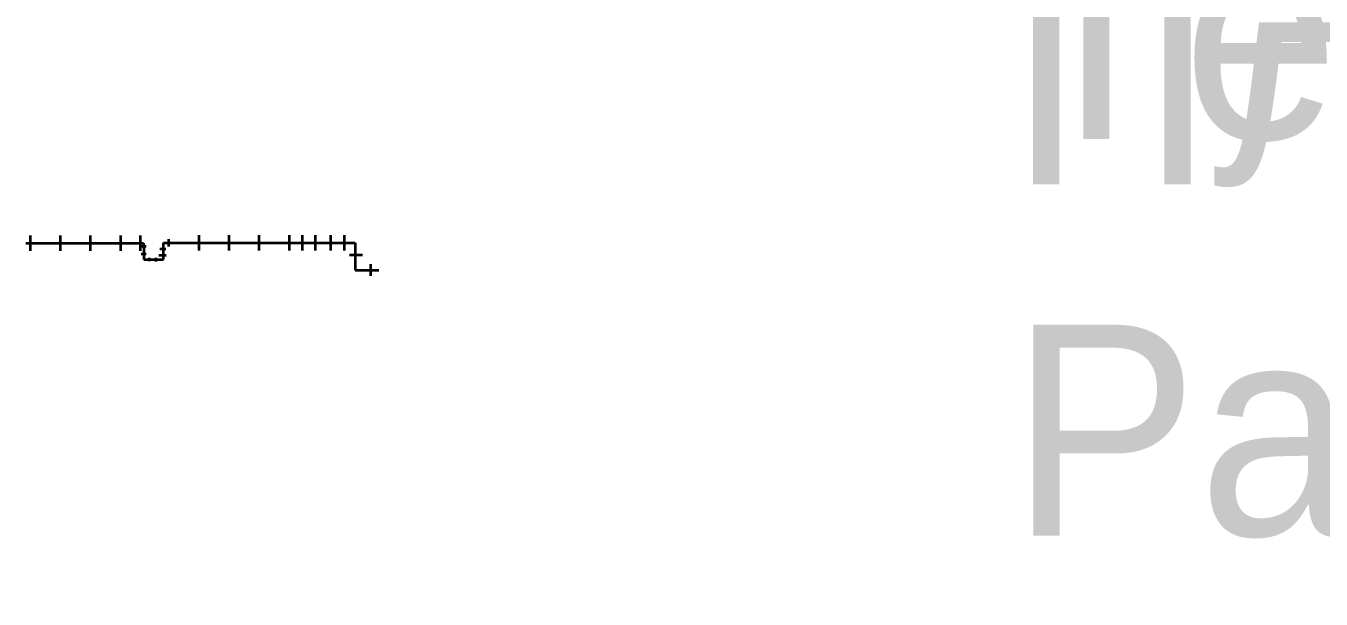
# Model space of a CAD drawing. Header units: millimetres. Extents: x 1990 to 8783, y 397 to 3825.
# Drawn here: x 3791.8 to 4221.8, y 3192.9 to 3383.3 of the extents above; entities that cross this region are included whole.
import ezdxf
from ezdxf.enums import TextEntityAlignment as Align

# ---------------------------------------------------------------- set-up
doc = ezdxf.new("R2018")
doc.units = ezdxf.units.MM
doc.layers.add('Форматы', color=7, linetype='Continuous')
doc.styles.add('-ISOCPEUR-', font='isocpeur.ttf')
doc.styles.get("Standard").update_dxf_attribs({"font": 'arial.ttf'})

# ---------------------------------------------------------------- blocks, each defined once
blk = doc.blocks.new('*U377')
blk.add_attdef('РАЗРАБОТАЛ', text='', height=2.5).set_placement((250.5, -264.22), align=Align.MIDDLE_LEFT)
at = {"flags": 8}
for tag, height, p in [('ДАТА', 2.5, (290.07, -264.4)), ('ЛИСТ', 3, (386.39, -271.92)), ('ЛИСТОВ', 3, (403.89, -271.92))]:
    blk.add_attdef(tag, text='', height=height, dxfattribs=at).set_placement(p, align=Align.MIDDLE_CENTER)
blk.add_attdef('ПРОВЕРИЛ', (250.75, -270.73), '', height=2.5)
at = {"lineweight": 30, "flags": 104}
for tag, p in [('ТЕПЛОВЫЕ_СЕТИ', (330, -269.5)), ('ИМЯ_ЧЕРТЕЖА', (330, -284.5))]:
    blk.add_attdef(tag, text='', height=3, dxfattribs=at).set_placement(p, align=Align.MIDDLE_CENTER)
at = {"style": '-ISOCPEUR-', "flags": 8}
blk.add_attdef('ФОРМАТ', text='', height=3, dxfattribs=at).set_placement((380.97, -294.75), align=Align.MIDDLE_CENTER)

msp = doc.modelspace()

# ---------------------------------------------------------------- linework, layer by layer
at = {"color": 18, "lineweight": 35, "true_color": 0x000000}
for p, q in [((3791.84, 3311.071), (3793.34, 3311.071)), ((3793.34, 3308.512), (3793.34, 3313.63)), ((3793.34, 3311.071), (3803.34, 3311.071)), ((3803.34, 3308.512), (3803.34, 3313.63)), ((3803.34, 3311.071), (3813.34, 3311.071)), ((3813.34, 3308.512), (3813.34, 3313.63)), ((3813.34, 3311.071), (3823.34, 3311.071)), ((3823.34, 3308.512), (3823.34, 3313.63)), ((3823.34, 3311.071), (3829.84, 3311.071)), ((3829.84, 3308.512), (3829.84, 3313.63)), ((3829.84, 3311.071), (3830.84, 3311.071)), ((3830.84, 3311.071), (3830.84, 3310.071)), ((3837.53, 3305.636), (3837.53, 3311.176)), ((3837.53, 3311.176), (3839.306, 3311.176)), ((3839.306, 3309.963), (3839.306, 3312.388)), ((3839.306, 3311.176), (3879.306, 3311.176)), ((3849.306, 3308.616), (3849.306, 3313.735)), ((3859.306, 3308.616), (3859.306, 3313.735)), ((3869.306, 3308.616), (3869.306, 3313.735)), ((3879.306, 3308.616), (3879.306, 3313.735)), ((3879.306, 3311.176), (3883.617, 3311.176)), ((3883.617, 3308.616), (3883.617, 3313.735)), ((3883.617, 3311.176), (3893.072, 3311.176)), ((3887.957, 3308.616), (3887.957, 3313.735)), ((3893.072, 3308.616), (3893.072, 3313.735)), ((3893.072, 3311.176), (3901.164, 3311.176)), ((3897.623, 3308.616), (3897.623, 3313.735)), ((3901.164, 3311.176), (3901.164, 3302.125)), ((3830.143, 3310.071), (3831.804, 3310.071)), ((3830.143, 3307.597), (3831.804, 3307.597)), ((3830.974, 3310.071), (3830.974, 3307.597)), ((3830.974, 3307.597), (3830.974, 3305.636)), ((3836.016, 3307.147), (3838.419, 3307.147)), ((3836.312, 3309.232), (3838.281, 3309.232)), ((3899.294, 3307.217), (3903.611, 3307.217)), ((3830.974, 3305.636), (3837.53, 3305.636)), ((3832.787, 3306.195), (3832.787, 3305.116)), ((3834.925, 3306.237), (3834.925, 3304.957)), ((3906.386, 3300.198), (3906.386, 3304.073)), ((3901.164, 3302.125), (3908.99, 3302.125))]:
    msp.add_line(p, q, dxfattribs=at)

# ---------------------------------------------------------------- block references
at = {"layer": 'Форматы'}
ref = msp.add_blockref('*U377', (3788.632, 3685.185), dxfattribs=at)
lines = msp.add_mtext('План теплотрассы М1:500;\\PРазрез 1-1 М1:20; К1 (М1:50)', dxfattribs={"layer": '0', "insert": (4118.632, 3400.685), "char_height": 70, "attachment_point": 1})
ref.add_attrib('ИМЯ_ЧЕРТЕЖА', '', (4118.632, 3400.685), dxfattribs={"flags": 104}).embed_mtext(lines)
lines = msp.add_mtext('Тепломеханические решения тепловых сетей', dxfattribs={"layer": '0', "insert": (4118.632, 3415.685), "char_height": 70, "attachment_point": 1})
ref.add_attrib('ТЕПЛОВЫЕ_СЕТИ', '', (4118.632, 3415.685), dxfattribs={"flags": 104}).embed_mtext(lines)

doc.saveas('drawing.dxf')
